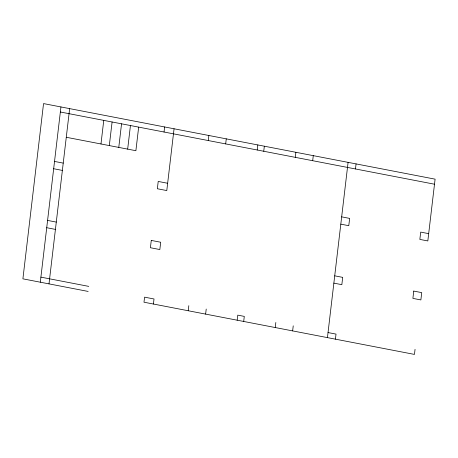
<?xml version="1.0" encoding="UTF-8"?>
<svg xmlns="http://www.w3.org/2000/svg" width="458" height="458" viewBox="0 0 458 458"><rect width="100%" height="100%" fill="white"/><g stroke="black" fill="none" stroke-linecap="round" stroke-linejoin="round"><path stroke-width="0.69" d="M40.304 282.197L60.948 106.949M49.006 283.88L69.65 108.626M100.978 143.972L103.754 120.38M109.313 145.581L112.096 121.988M118.771 147.407L121.547 123.815M127.668 149.125L130.45 125.532M138.665 127.118L135.883 150.711L66.273 137.274M164.038 132.013L164.634 126.958M153.419 304.032L154.014 298.977L144.585 297.156L143.989 302.211L414.456 354.412L415.051 349.357M174.063 128.778L166.786 190.568L157.357 188.748L158.216 181.442L167.645 183.263M188.221 310.747L188.816 305.692M208.27 140.554L208.865 135.494M205.625 314.108L206.22 309.053M225.674 143.909L226.269 138.854M237.17 320.194L237.765 315.138L244.291 316.398L243.696 321.453M257.219 150.001L257.814 144.94M263.745 151.26L264.34 146.199M275.235 327.544L275.831 322.484M295.284 157.346L295.879 152.291M292.639 330.899L293.235 325.844M312.688 160.706L313.283 155.651M327.441 337.62L348.086 162.367M335.422 339.155L336.017 334.1L328.037 332.56M355.471 168.962L356.066 163.907M60.353 112.004L434.505 184.213M54.531 161.434L63.233 163.111M341.668 216.852L349.643 218.392L348.784 225.691L340.809 224.151M428.682 233.643L420.707 232.103L419.843 239.408L427.824 240.948L435.1 179.158L43.544 103.588L22.9 278.842L88.159 291.437M53.666 168.733L62.368 170.416M47.58 220.412L56.282 222.09M334.724 275.831L342.699 277.371L341.84 284.67L333.859 283.13M46.722 227.712L55.424 229.395M40.899 277.142L88.755 286.382M151.272 240.421L150.413 247.726L159.836 249.547L160.695 242.242L151.272 240.421M413.757 291.082L412.898 298.387L420.873 299.927L421.732 292.622L413.757 291.082"/></g></svg>
